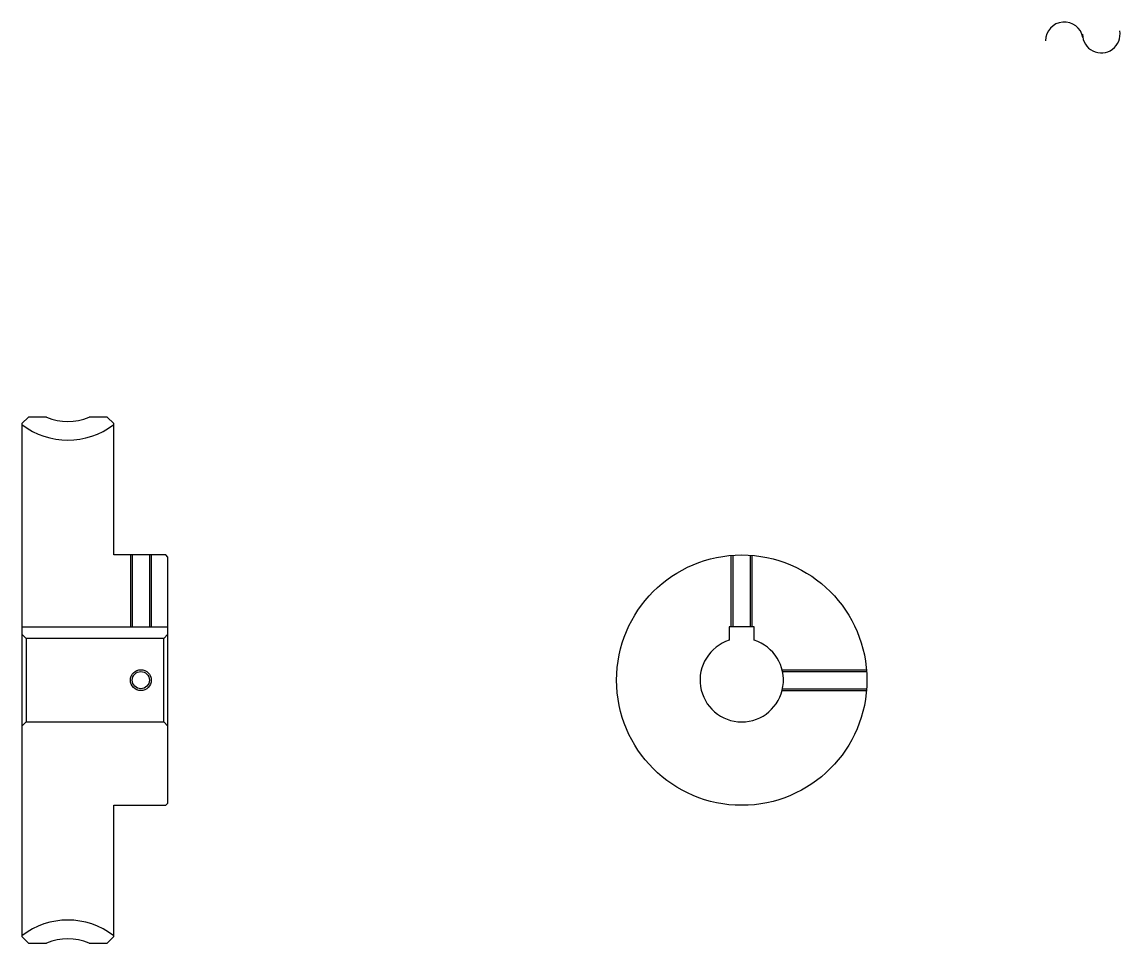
# Model space of a CAD drawing. Header units: metres. Extents: x 109 to 372, y 64 to 284.
import ezdxf

# ---------------------------------------------------------------- set-up
doc = ezdxf.new("R2010")
doc.units = ezdxf.units.M

msp = doc.modelspace()

# ---------------------------------------------------------------- linework, layer by layer
at = {"color": 4}
for p, q in [((109.231705, 139.568298), (144.231705, 139.568298)), ((144.231705, 137.768295), (143.231705, 136.768295)), ((109.231705, 115.768295), (110.231705, 116.768295)), ((144.231705, 115.768295), (143.231705, 116.768295))]:
    msp.add_line(p, q, dxfattribs=at)
for points in [[(115.132683, 189.768295), (110.768288, 189.768295), (109.231705, 188.231705), (109.231705, 115.768295)], [(131.231705, 156.768295), (131.231705, 188.231705), (129.695114, 189.768295), (125.330727, 189.768295)], [(131.231705, 96.768295), (143.731705, 96.768295), (144.231705, 97.268295), (144.231705, 156.268295), (143.731705, 156.768295), (131.231705, 156.768295)], [(135.231705, 156.768295), (135.231705, 139.568298)], [(135.666702, 156.768295), (135.666702, 139.568298)], [(139.796707, 156.768295), (139.796707, 139.568298)], [(140.231705, 156.768295), (140.231705, 139.568298)], [(279.292664, 139.568298), (279.292664, 156.66394)], [(279.727661, 139.568298), (279.727661, 156.697144)], [(283.857666, 139.568298), (283.857666, 156.697144)], [(284.292664, 139.568298), (284.292664, 156.66394)], [(284.792664, 136.307693), (284.792664, 139.568298), (278.792664, 139.568298), (278.792664, 136.307693)], [(109.231705, 137.768295), (110.231705, 136.768295), (110.231705, 116.768295), (143.231705, 116.768295), (143.231705, 136.768295), (110.231705, 136.768295)], [(291.475159, 129.268295), (311.688354, 129.268295)], [(291.577148, 128.833298), (311.721527, 128.833298)], [(291.475159, 124.268295), (311.688354, 124.268295)], [(291.577148, 124.703293), (311.721527, 124.703293)], [(109.231705, 115.768295), (109.231705, 65.304886), (110.768288, 63.768295), (115.132683, 63.768295)], [(125.330727, 63.768295), (129.695114, 63.768295), (131.231705, 65.304886), (131.231705, 96.768295)]]:
    msp.add_lwpolyline(points, dxfattribs=at)
for centre, radius in [((281.792664, 126.768295), 30), ((137.731705, 126.768295), 2.065)]:
    msp.add_circle(centre, radius, dxfattribs=at)
at = {"color": 7}
msp.add_circle((137.731705, 126.768295), 2.5, dxfattribs=at)
for centre, start, end in [((359.138397, 279.999786), 10, 180), ((367.990875, 281.560699), 180, 10)]:
    msp.add_arc(centre, 4.494512, start, end, dxfattribs=at)
at = {"color": 4}
for centre, radius, start, end in [((120.231705, 202.268295), 13.5, 247.80839416, 292.19160779), ((120.231705, 202.268295), 18, 232.33011338, 307.66988662), ((281.792664, 126.768295), 10, 107.45760275, 72.54239725), ((120.231705, 51.268295), 18, 52.33011338, 127.66988662), ((120.231705, 51.268295), 13.5, 67.80839221, 112.19160584)]:
    msp.add_arc(centre, radius, start, end, dxfattribs=at)

doc.saveas('drawing.dxf')
